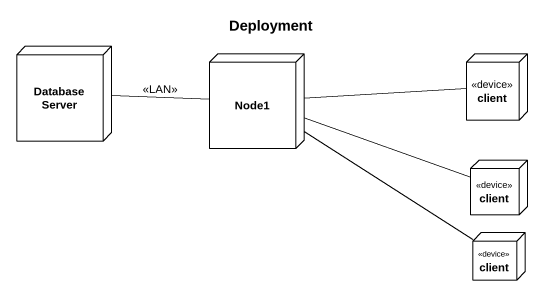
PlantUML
@startuml
title Deployment
node "Database Server" as Database_Server
node Node1
node client <<device>>
node "client" as client_2 <<device>>
node "client" as client_3 <<device>>
Database_Server -right- Node1 : <<LAN>>
Node1 -right- client
Node1 -right- client_2
Node1 -- client_3
@enduml
